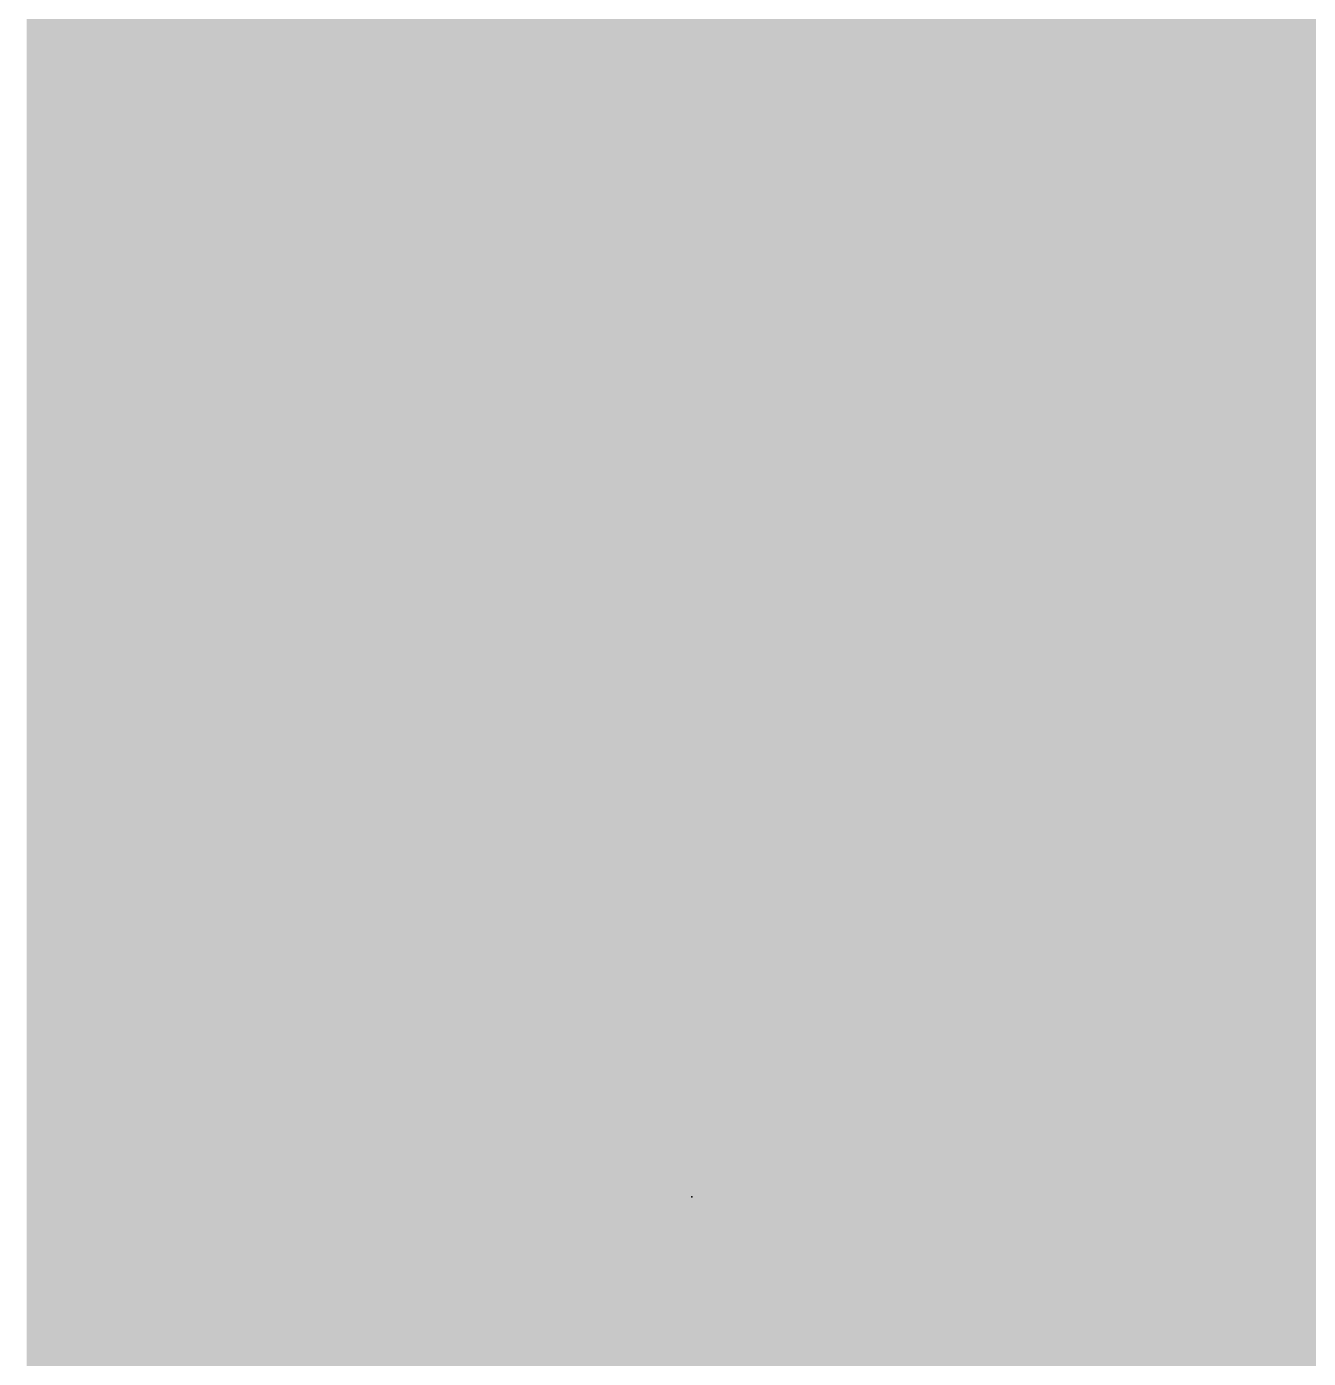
# Model space of a CAD drawing. Extents: x -37 to 70, y -23 to 28.
# Drawn here: x 5.85 to 6.814, y 13.848 to 14.85 of the extents above; entities that cross this region are included whole.
import ezdxf

# ---------------------------------------------------------------- set-up
doc = ezdxf.new("R2010")
doc.units = 0
for name, color, linetype in [('1', 12, 'CONTINUOUS'), ('23', 53, 'CONTINUOUS'), ('51', 53, 'CONTINUOUS')]:
    doc.layers.add(name, color=color, linetype=linetype)

# ---------------------------------------------------------------- blocks, each defined once
blk = doc.blocks.new('RECT')
blk.add_solid([(-0.5, -0.5), (0.5, -0.5), (-0.5, 0.5), (0.5, 0.5)])

msp = doc.modelspace()

# ---------------------------------------------------------------- linework, layer by layer
at = {"layer": '1', "const_width": 0.2286}
msp.add_lwpolyline([(6.35, 13.97), (6.35, 14.986)], dxfattribs=at)
at = {"layer": '1', "const_width": 0.1143}
msp.add_lwpolyline([(6.2929, 13.97, 1), (6.4072, 13.97)], format="xyb", dxfattribs=at)
at = {"layer": '23'}
msp.add_point((6.35, 13.97), dxfattribs=at)

# ---------------------------------------------------------------- block references
at = {"layer": '1', "xscale": 1.9, "yscale": 0.9, "rotation": 270}
msp.add_blockref('RECT', (6.35, 13.97), dxfattribs=at)
at = {"layer": '51', "xscale": 2, "rotation": 270}
msp.add_blockref('RECT', (6.35, 13.97), dxfattribs=at)

doc.saveas('drawing.dxf')
